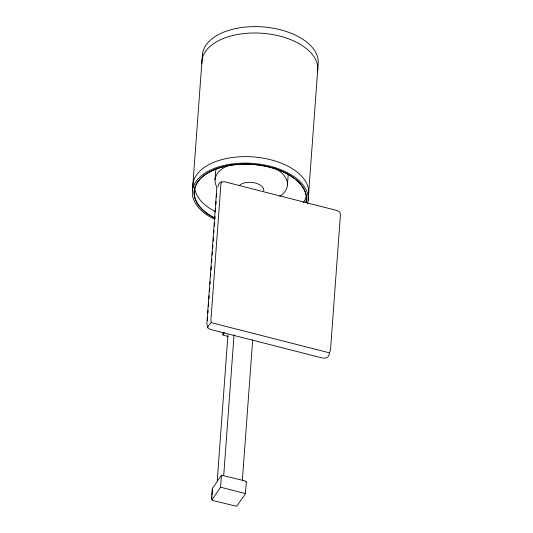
<?xml version="1.0" encoding="UTF-8"?>
<svg xmlns="http://www.w3.org/2000/svg" width="533" height="533" viewBox="0 0 533 533"><rect width="100%" height="100%" fill="white"/><g stroke="black" fill="none" stroke-linecap="round" stroke-linejoin="round"><path stroke-width="0.8" d="M192.433 190.834L202.453 54.326M215.066 179.788L215.852 169.054M216.818 187.529L206.857 323.198L207.703 327.755L210.255 329.381L322.865 358.136L325.963 357.956A11.793 6.756 59.4 0 0 329.434 352.846L330.487 350.168L340.447 214.499L339.768 212.181L337.209 210.555L224.606 181.793L221.501 181.98A11.793 6.756 59.4 0 0 218.117 186.284M207.384 320.466L207.623 317.162M207.93 313.024L208.11 310.539M208.416 306.408L208.656 303.097M208.963 298.96L209.203 295.655M209.509 291.518L209.755 288.206M210.055 284.069L210.235 281.591M210.602 276.627L210.788 274.142M211.088 270.004L211.334 266.7M211.634 262.562L211.881 259.251M212.181 255.114L212.427 251.809M212.667 248.498L212.914 245.187M213.213 241.056L213.46 237.745M213.82 232.781L214.006 230.303M214.306 226.165L214.552 222.854M214.852 218.717L215.039 216.238M215.339 212.101L215.585 208.789M215.885 204.652L216.131 201.347M216.438 197.21L216.678 193.899M222.981 332.199L222.914 335.01L228.137 336.503M211.628 498.455L212.387 488.108M211.854 496.809L211.681 499.201L212.76 500.514L236.639 506.29L245.167 494.278L246.419 482.292L245.347 480.973L221.462 475.196L212.794 487.962M211.974 495.224L212.381 489.654M217.231 480.866L227.957 334.857M223.7 475.782L234.06 334.751M242.342 480.539L252.702 339.508M287.44 184.964L288.226 174.231M308.127 200.375L318.154 63.867A58.05 32.293 4.2 0 0 260.764 26.77A58.05 32.293 4.2 0 0 202.413 57.497M221.501 181.98L220.915 183.972L210.955 319.64L211.175 322.645A11.793 2.518 -39.4 0 0 207.703 327.755M221.462 475.196L220.582 487.209L211.907 499.974M222.914 335.01L224.36 332.779M246.073 481.892L246.193 481.519M329.434 352.846L211.175 322.645M245.313 493.525L220.582 487.209M274.355 167.975A36.284 20.181 4.2 0 1 279.732 196.304M217.104 187.383A36.284 20.181 4.2 0 1 230.296 164.824M201.94 63.873A58.05 32.293 4.2 0 1 261.716 33.233A58.05 32.293 4.2 0 1 317.455 71.815M214.646 219.316A58.05 32.293 4.2 0 1 199.249 177.702A58.05 32.293 4.2 0 1 268.739 165.876A58.05 32.293 4.2 0 1 307.528 203.506M192.866 187.516A58.05 32.293 4.2 0 1 252.635 156.869A58.05 32.293 4.2 0 1 308.374 195.451M306.142 196.75A56.165 31.24 4.2 0 1 303.39 202.553M215.565 211.694A56.165 31.24 4.2 0 1 194.745 187.563M215.085 218.19A56.165 31.24 4.2 0 1 229.45 165.49A56.165 31.24 4.2 0 1 305.862 202.5M214.992 218.25A56.311 31.327 4.2 0 1 229.397 165.417A56.311 31.327 4.2 0 1 306.009 202.513M239.17 185.631A13.059 7.269 4.2 0 1 254.401 182.792A13.059 7.269 4.2 0 1 263.708 190.901"/></g></svg>
